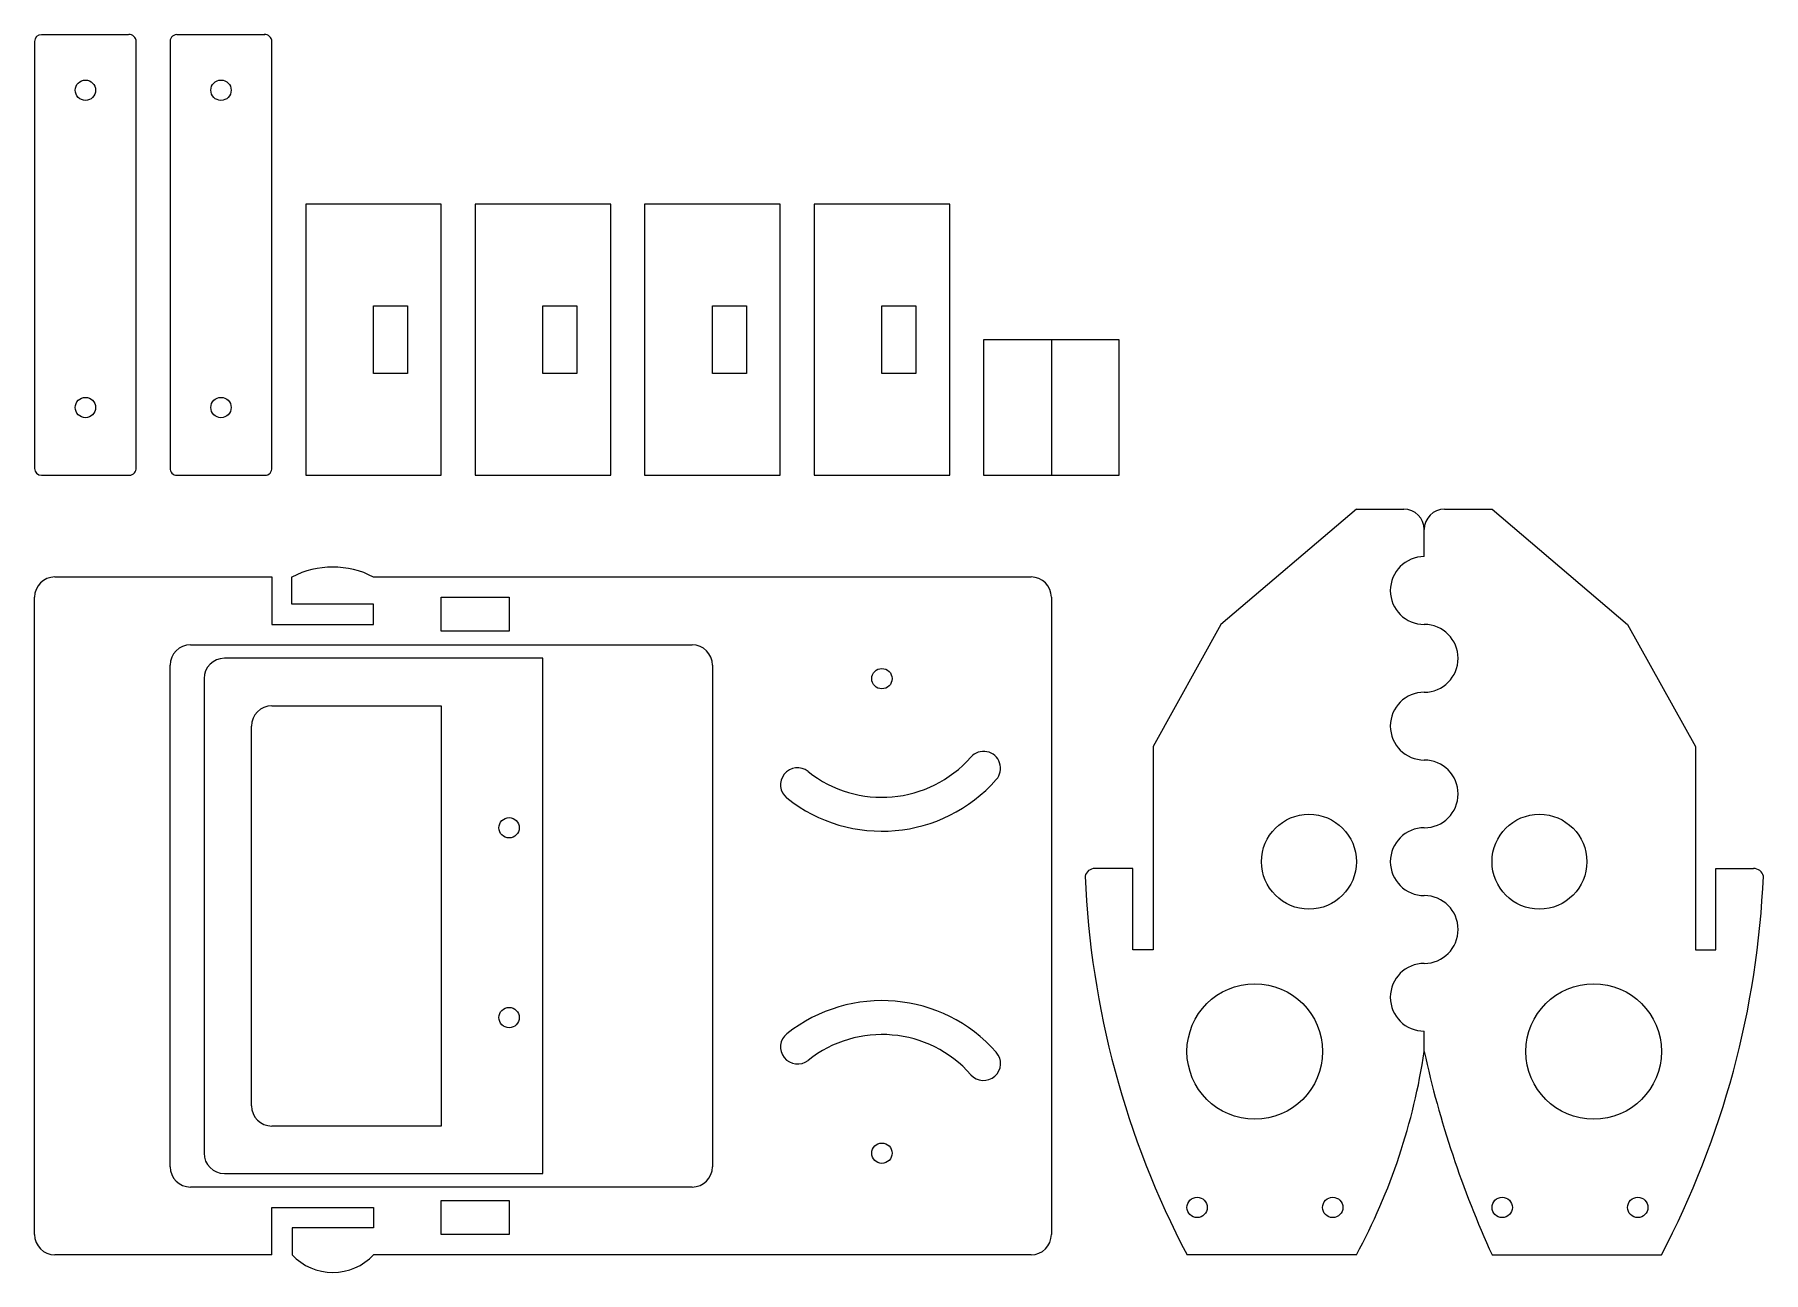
# Model space of a CAD drawing. Header units: millimetres. Extents: x 0 to 255, y -3 to 180.
import ezdxf

# ---------------------------------------------------------------- set-up
doc = ezdxf.new("R2010")
doc.units = ezdxf.units.MM
doc.header["$MEASUREMENT"] = 0
doc.layers.add('Objeto', color=7, linetype='Continuous', lineweight=18)

msp = doc.modelspace()

# ---------------------------------------------------------------- linework, layer by layer
at = {"layer": 'Objeto'}
for p, q in [((150, 135), (150, 115)), ((195, 110), (175, 93)), ((195, 110), (202, 110)), ((195, 110), (202, 110)), ((208, 110), (215, 110)), ((208, 110), (215, 110)), ((215, 110), (235, 93)), ((205, 103), (205, 107)), ((3, 100), (35, 100)), ((35, 100), (35, 93)), ((37.96, 96), (37.96, 100)), ((50, 100), (147, 100)), ((0, 3), (0, 97)), ((150, 97), (150, 3)), ((50, 96), (37.96, 96)), ((50, 93), (50, 96)), ((35, 93), (50, 93)), ((175, 93), (165, 75)), ((235, 93), (245, 75)), ((23, 90), (97, 90)), ((20, 13), (20, 87)), ((75, 88), (28, 88)), ((75, 12), (75, 88)), ((100, 87), (100, 13)), ((25, 85), (25, 15)), ((165, 75), (165, 45)), ((245, 75), (245, 45)), ((162, 57), (156.42, 57)), ((162, 45), (162, 57)), ((248, 45), (248, 57)), ((248, 57), (253.58, 57)), ((165, 45), (162, 45)), ((245, 45), (248, 45)), ((205, 30), (205, 33)), ((28, 12), (75, 12)), ((97, 10), (23, 10)), ((35, 0), (35, 7)), ((35, 7), (50, 7)), ((50, 7), (50, 4)), ((50, 4), (38, 4)), ((38, 4), (38, 0)), ((35, 0), (3, 0)), ((147, 0), (50, 0)), ((195, 0), (170, 0)), ((215, 0), (240, 0))]:
    msp.add_line(p, q, dxfattribs=at)
for points in [[(0, 179), (0, 116)], [(13.88, 180), (1, 180)], [(15, 116), (15, 179.05)], [(20, 179), (20, 115.94)], [(33.99, 180), (21.01, 180)], [(35, 115.9), (35, 179)], [(1, 115), (14, 115)], [(21, 115), (34, 115)], [(35, 81), (60, 81), (60, 19), (35, 19)], [(32, 22), (32, 78)]]:
    msp.add_lwpolyline(points, dxfattribs=at)
for points in [[(40, 115), (60, 115), (60, 155), (40, 155)], [(65, 115), (85, 115), (85, 155), (65, 155)], [(90, 115), (110, 115), (110, 155), (90, 155)], [(115, 115), (135, 115), (135, 155), (115, 155)], [(50, 140), (55, 140), (55, 130), (50, 130)], [(75, 140), (80, 140), (80, 130), (75, 130)], [(100, 140), (105, 140), (105, 130), (100, 130)], [(125, 140), (130, 140), (130, 130), (125, 130)], [(140, 115), (160, 115), (160, 135), (140, 135)], [(60, 97), (70, 97), (70, 92), (60, 92)], [(60, 8), (70, 8), (70, 3), (60, 3)]]:
    msp.add_lwpolyline(points, close=True, dxfattribs=at)
for centre, radius in [((7.5, 171.8), 1.5), ((27.5, 171.8), 1.5), ((7.5, 125), 1.5), ((27.5, 125), 1.5), ((125, 85), 1.5), ((70, 63), 1.5), ((188, 58), 7), ((222, 58), 7), ((180, 30), 10), ((230, 30), 10), ((70, 35), 1.5), ((125, 15), 1.5), ((171.5, 7), 1.5), ((191.5, 7), 1.5), ((216.5, 7), 1.5), ((236.5, 7), 1.5)]:
    msp.add_circle(centre, radius, dxfattribs=at)
for centre, radius, start, end in [((1, 179), 1, 90, 180), ((13.99, 179), 1.01, 0, 96.2053), ((21.01, 179), 1.01, 80.5372, 180), ((33.99, 179), 1.01, 0, 96.2053), ((1, 116), 1, 180, 270), ((13.95, 116.05), 1.05, 272.6215, 2.678), ((21, 116), 1, 176.4185, 270), ((34, 116.01), 1.01, 269.9253, 5.8321), ((202, 107), 3, 0, 90), ((208, 107), 3, 90, 180), ((205, 98), 5, 90, 270), ((3, 97), 3, 90, 180), ((43.98, 88.37), 13.09, 62.6344, 117.3656), ((147, 97), 3, 0, 90), ((205, 88), 5, 270, 90), ((23, 87), 3, 90, 180), ((97, 87), 3, 0, 90), ((28, 85), 3, 90, 180), ((205, 78), 5, 90, 270), ((35, 78), 3, 90, 180), ((140, 71.77), 2.5, 318.5904, 138.5904), ((112.54, 69.35), 2.5, 51.4714, 231.4714), ((125, 85), 17.5, 231.4714, 318.5904), ((205, 68), 5, 270, 90), ((125, 85), 22.5, 231.4714, 318.5904), ((205, 58), 5, 90, 270), ((156.42, 55.5), 1.5, 90, 166.186), ((253.58, 55.5), 1.5, 13.814, 90), ((286.97, 61.45), 132.12, 182.4237, 207.714), ((123.03, 61.45), 132.12, 332.286, 357.5763), ((205, 48), 5, 270, 90), ((205, 38), 5, 90, 270), ((125, 15), 22.5, 41.4096, 128.5286), ((112.54, 30.65), 2.5, 128.5286, 308.5286), ((125, 15), 17.5, 41.4096, 128.5286), ((140, 28.23), 2.5, 221.4096, 41.4096), ((114.5, 43.5), 91.5, 331.6144, 351.5157), ((349.5, 61.5), 147.89, 192.2977, 204.5722), ((35, 22), 3, 180, 270), ((23, 13), 3, 180, 270), ((28, 15), 3, 180, 270), ((97, 13), 3, 270, 0), ((3, 3), 3, 180, 270), ((147, 3), 3, 270, 0), ((44, 5.65), 8.24, 223.2907, 316.7093)]:
    msp.add_arc(centre, radius, start, end, dxfattribs=at)

doc.saveas('drawing.dxf')
